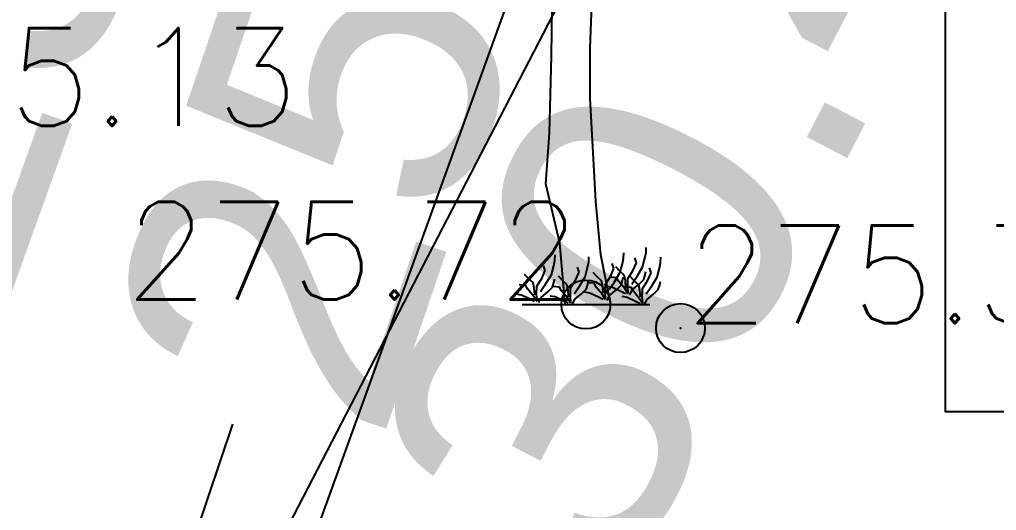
# Model space of a CAD drawing. Header units: millimetres. Extents: x 524954 to 526204, y 9523489 to 9524010.
# Drawn here: x 525409.52 to 525419.52, y 9523672.99 to 9523678.01 of the extents above; entities that cross this region are included whole.
import ezdxf
from ezdxf.enums import TextEntityAlignment as Align

# ---------------------------------------------------------------- set-up
doc = ezdxf.new("R2010")
doc.units = ezdxf.units.MM
doc.header["$PDMODE"] = 32
doc.header["$PDSIZE"] = 0.5
doc.linetypes.add('ACAD_ISO12W100', pattern=[21, 12, -3, 0, -3, 0, -3])
for name, color, linetype in [('Arbre', 34, 'ACAD_ISO12W100'), ("Route - Bretelle d'entrée - Tabulations", 7, 'Continuous'), ("Route - Bretelle d'entrée - Textes - Tabulations", 5, 'Continuous'), ('Route - Bretelle de sortie - Construction', 7, 'Continuous'), ('Route - Bretelle de sortie - Textes - Arcs', 7, 'Continuous'), ('Route - Route de la corniche de Brazzaville - Textes - Arcs', 1, 'Continuous'), ('Signalisation', 7, 'Continuous'), ('TopoAlt', 3, 'Continuous'), ('TOPOJIS', 7, 'Continuous')]:
    doc.layers.add(name, color=color, linetype=linetype)
doc.styles.add('Affichages route', font='arial.ttf', dxfattribs={"height": 0.5})
doc.styles.add('Cotation', font='arial.ttf')
doc.styles.add('Simplex 1.0', font='Simplex.shx', dxfattribs={"width": 0.99, "height": 1})
doc.dimstyles.new('BRAZZAVILLE', dxfattribs={"dimtxt": 0.15, "dimasz": 0.2, "dimexe": 0.5, "dimexo": 0.5, "dimgap": 0.5, "dimtad": 0, "dimzin": 0, "dimdsep": 46, "dimtxsty": 'Cotation', "dimsah": 1, "dimcen": 0.1, "dimse1": 1, "dimse2": 1, "dimclrd": 1, "dimclre": 256, "dimclrt": 1, "dimaunit": 2, "dimazin": 0, "dimtfac": 1, "dimtdec": 4, "dimtofl": 0, "dimtmove": 0, "dimatfit": 1, "dimfxl": 1, "dimtolj": 1, "dimtzin": 0, "dimlwd": 0, "dimlwe": 0, "dimarcsym": 0})

# ---------------------------------------------------------------- blocks, each defined once
blk = doc.blocks.new('TCPOINT M')
at = {"color": 0}
blk.add_point((0, 0), dxfattribs=at)
at = {"layer": 'TopoAlt', "style": 'Simplex 1.0', "width": 0.99}
blk.add_attdef('ALT', (0.15, 0.15), '', height=1, dxfattribs=at)
blk = doc.blocks.new('v088')
at = {"linetype": 'Continuous'}
for p, q in [((0.0445, 2.6247), (0.064, 3.1786)), ((-0.3518, 2.5418), (-0.3436, 3.0457)), ((0.0429, 2.1085), (0.0445, 2.6247)), ((-0.3726, 1.7516), (-0.3518, 2.5418)), ((0.1022, 1.0525), (0.0429, 2.1085)), ((-0.4115, 1.2346), (-0.3726, 1.7516)), ((-0.2683, 0.6281), (-0.4115, 1.2346)), ((0.151, 0.5063), (0.1022, 1.0525)), ((-0.2127, 0), (-0.2683, 0.6281)), ((0.2565, 0), (0.151, 0.5063)), ((-0.6539, 0), (0.6539, 0))]:
    blk.add_line(p, q, dxfattribs=at)
at = {"color": 3, "linetype": 'Continuous'}
for p, q in [((-0.3173, 0.4544), (-0.3149, 0.5073)), ((0.3847, 0.4736), (0.3871, 0.5265)), ((0.6034, 0.4736), (0.6155, 0.5313)), ((0.6155, 0.5313), (0.6179, 0.5842)), ((-0.3294, 0.3967), (-0.3173, 0.4544)), ((0.0168, 0.3774), (0.0288, 0.4351)), ((0.0288, 0.4351), (0.0313, 0.488)), ((0.2861, 0.3678), (0.2693, 0.4183)), ((0.3486, 0.3221), (0.3726, 0.4159)), ((0.3726, 0.4159), (0.3847, 0.4736)), ((0.4808, 0.3438), (0.5169, 0.4255)), ((0.5169, 0.4255), (0.5001, 0.476)), ((0.5794, 0.3798), (0.6034, 0.4736)), ((0.7525, 0.3726), (0.7645, 0.4303)), ((0.7645, 0.4303), (0.7669, 0.4832)), ((-0.5866, 0.2645), (-0.6275, 0.3077)), ((-0.452, 0.2669), (-0.4159, 0.3486)), ((-0.4159, 0.3486), (-0.4327, 0.3991)), ((-0.4087, 0.214), (-0.3534, 0.3029)), ((-0.3534, 0.3029), (-0.3294, 0.3967)), ((-0.1058, 0.2476), (-0.0697, 0.3294)), ((-0.0697, 0.3294), (-0.0865, 0.3798)), ((-0.0072, 0.2837), (0.0168, 0.3774)), ((0.1154, 0.2837), (0.0745, 0.327)), ((0.25, 0.2861), (0.2861, 0.3678)), ((0.2933, 0.2332), (0.3486, 0.3221)), ((0.3462, 0.3414), (0.3053, 0.3847)), ((0.3919, 0.3005), (0.3462, 0.3414)), ((0.4039, 0.2428), (0.3919, 0.3005)), ((0.4303, 0.2645), (0.4808, 0.3438)), ((0.5241, 0.2909), (0.5794, 0.3798)), ((0.5914, 0.2548), (0.6058, 0.3029)), ((0.6058, 0.3029), (0.6131, 0.3366)), ((0.6299, 0.2428), (0.6659, 0.3246)), ((0.6659, 0.3246), (0.6491, 0.375)), ((0.7285, 0.2789), (0.7525, 0.3726)), ((-0.6179, 0.1971), (-0.6828, 0.2019)), ((-0.5409, 0.2236), (-0.5866, 0.2645)), ((-0.5289, 0.1659), (-0.5409, 0.2236)), ((-0.5025, 0.1875), (-0.452, 0.2669)), ((-0.464, 0.1322), (-0.4087, 0.214)), ((-0.3414, 0.1779), (-0.327, 0.226)), ((-0.327, 0.226), (-0.3197, 0.2596)), ((-0.2404, 0.2452), (-0.2813, 0.2885)), ((-0.1947, 0.2043), (-0.2404, 0.2452)), ((-0.1827, 0.1467), (-0.1947, 0.2043)), ((-0.1563, 0.1683), (-0.1058, 0.2476)), ((-0.0625, 0.1947), (-0.0072, 0.2837)), ((0.0048, 0.1587), (0.0192, 0.2068)), ((0.0192, 0.2068), (0.0264, 0.2404)), ((0.0841, 0.2164), (0.0192, 0.2212)), ((0.1058, 0.1779), (0.0841, 0.2164)), ((0.1611, 0.2428), (0.1154, 0.2837)), ((0.1731, 0.1851), (0.1611, 0.2428)), ((0.1971, 0.125), (0.1995, 0.2068)), ((0.1995, 0.2068), (0.25, 0.2861)), ((0.238, 0.1515), (0.2933, 0.2332)), ((0.3149, 0.2741), (0.25, 0.2789)), ((0.3366, 0.2356), (0.3149, 0.2741)), ((0.3967, 0.1635), (0.3366, 0.2356)), ((0.3606, 0.1971), (0.375, 0.2452)), ((0.375, 0.2452), (0.3823, 0.2789)), ((0.4087, 0.1755), (0.4039, 0.2428)), ((0.4279, 0.1827), (0.4303, 0.2645)), ((0.4953, 0.2404), (0.4544, 0.2837)), ((0.4688, 0.2092), (0.5241, 0.2909)), ((0.4736, 0.1491), (0.5457, 0.2092)), ((0.5409, 0.1995), (0.4953, 0.2404)), ((0.5457, 0.2092), (0.5914, 0.2548)), ((0.5794, 0.1635), (0.6299, 0.2428)), ((0.6732, 0.1899), (0.7285, 0.2789)), ((0.7405, 0.1539), (0.7549, 0.2019)), ((0.7549, 0.2019), (0.7621, 0.2356)), ((-0.6611, 0.0962), (-0.7116, 0.1058)), ((-0.5962, 0.1587), (-0.6179, 0.1971)), ((-0.5361, 0.0865), (-0.5962, 0.1587)), ((-0.5241, 0.0986), (-0.5289, 0.1659)), ((-0.5049, 0.1058), (-0.5025, 0.1875)), ((-0.5001, 0.0361), (-0.5049, 0.1058)), ((-0.4592, 0.0721), (-0.3871, 0.1322)), ((-0.3871, 0.1322), (-0.3414, 0.1779)), ((-0.2717, 0.1779), (-0.3366, 0.1827)), ((-0.25, 0.1394), (-0.2717, 0.1779)), ((-0.1899, 0.0673), (-0.25, 0.1394)), ((-0.1779, 0.0793), (-0.1827, 0.1467)), ((-0.1587, 0.0865), (-0.1563, 0.1683)), ((-0.1178, 0.113), (-0.0625, 0.1947)), ((-0.113, 0.0529), (-0.0409, 0.113)), ((-0.0409, 0.113), (0.0048, 0.1587)), ((0.0409, 0.1154), (-0.0096, 0.125)), ((0.1346, 0.0721), (0.0409, 0.1154)), ((0.1659, 0.1058), (0.1058, 0.1779)), ((0.2019, 0.0505), (0.1659, 0.1058)), ((0.1779, 0.1178), (0.1731, 0.1851)), ((0.2019, 0.0553), (0.1971, 0.125)), ((0.2717, 0.1731), (0.2212, 0.1827)), ((0.2428, 0.0914), (0.3149, 0.1515)), ((0.3654, 0.1298), (0.2717, 0.1731)), ((0.3149, 0.1515), (0.3606, 0.1971)), ((0.4063, 0.1082), (0.3654, 0.1298)), ((0.4327, 0.1082), (0.3967, 0.1635)), ((0.464, 0.1731), (0.3991, 0.1779)), ((0.4327, 0.113), (0.4279, 0.1827)), ((0.4496, 0.0986), (0.4736, 0.1491)), ((0.4856, 0.1346), (0.464, 0.1731)), ((0.5457, 0.0625), (0.4856, 0.1346)), ((0.5529, 0.1418), (0.5409, 0.1995)), ((0.5578, 0.0745), (0.5529, 0.1418)), ((0.577, 0.0817), (0.5794, 0.1635)), ((0.6179, 0.1082), (0.6732, 0.1899)), ((0.6227, 0.0481), (0.6948, 0.1082)), ((0.6948, 0.1082), (0.7405, 0.1539)), ((-0.5674, 0.0529), (-0.6611, 0.0962)), ((-0.5265, 0.0313), (-0.5674, 0.0529)), ((-0.5001, 0.0313), (-0.5361, 0.0865)), ((-0.4832, 0.0216), (-0.4592, 0.0721)), ((-0.3149, 0.0769), (-0.3654, 0.0865)), ((-0.2212, 0.0337), (-0.3149, 0.0769)), ((-0.1803, 0.012), (-0.2212, 0.0337)), ((-0.1539, 0.012), (-0.1899, 0.0673)), ((-0.1539, 0.0168), (-0.1587, 0.0865)), ((-0.137, 0.0024), (-0.113, 0.0529)), ((0.1755, 0.0505), (0.1346, 0.0721)), ((0.2188, 0.0409), (0.2428, 0.0914)), ((0.4207, 0.0721), (0.3702, 0.0817)), ((0.5145, 0.0288), (0.4207, 0.0721)), ((0.5554, 0.0072), (0.5145, 0.0288)), ((0.5818, 0.0072), (0.5457, 0.0625)), ((0.5818, 0.012), (0.577, 0.0817)), ((0.5986, -0.0024), (0.6227, 0.0481))]:
    blk.add_line(p, q, dxfattribs=at)
blk = doc.blocks.new('*D61')
at = {"layer": 'Defpoints', "color": 0, "transparency": 16777216}
for p in [(525446.5789, 9523699.6918), (525365.7433, 9523685.9106), (525427.473, 9523657.7743)]:
    blk.add_point(p, dxfattribs=at)
at = {"layer": 'Route - Bretelle de sortie - Construction', "color": 1, "lineweight": 0, "transparency": 16777216}
for p, q in [((525365.9507, 9523686.3656), (525385.0566, 9523728.283)), ((525387.579, 9523726.5838), (525399.8001, 9523721.0135)), ((525443.8491, 9523700.936), (525431.628, 9523706.5064)), ((525427.6803, 9523658.2293), (525446.7862, 9523700.1467))]:
    blk.add_line(p, q, dxfattribs=at)
at = {"layer": 'Route - Bretelle de sortie - Construction', "color": 1, "transparency": 16777216}
for points in [[(525387.7864, 9523727.0388), (525387.3716, 9523726.1289), (525384.8492, 9523727.8281)], [(525444.0564, 9523701.391), (525443.6417, 9523700.4811), (525446.5789, 9523699.6918)]]:
    blk.add_solid(points, dxfattribs=at)
at = {"layer": 'Route - Bretelle de sortie - Construction', "color": 1, "transparency": 16777216, "insert": (525415.714, 9523713.7599), "char_height": 3, "attachment_point": 5, "rotation": 335.49657, "style": 'Cotation'}
blk.add_mtext("\\A1;Zone d'acélération\\P70.00 m", dxfattribs=at)

msp = doc.modelspace()

# ---------------------------------------------------------------- linework, layer by layer
at = {"layer": "Route - Bretelle d'entrée - Tabulations"}
msp.add_line((525405.2742, 9523654.933), (525411.7081, 9523673.8698), dxfattribs=at)
at = {"layer": 'Route - Bretelle de sortie - Textes - Arcs'}
msp.add_line((525398.8581, 9523646.9459), (525431.0733, 9523709.0924), dxfattribs=at)
at = {"layer": 'Route - Route de la corniche de Brazzaville - Textes - Arcs'}
msp.add_line((525406.686, 9523656.5072), (525430.4711, 9523722.3424), dxfattribs=at)
at = {"layer": 'Signalisation', "color": 0, "elevation": 276.68}
msp.add_lwpolyline([(525423.3107, 9523678.3144), (525418.9958, 9523678.3144), (525418.9958, 9523673.9995), (525423.3107, 9523673.9995)], close=True, dxfattribs=at)

# ---------------------------------------------------------------- block references
at = {"layer": 'Arbre'}
msp.add_blockref('v088', (525415.319, 9523675.093), dxfattribs=at)
at = {"layer": 'TOPOJIS'}
ref = msp.add_blockref('TCPOINT M', (525407.6628, 9523676.8679, 275.13), dxfattribs=at)
ref.add_attrib('ALT', '275.13', (525407.7128, 9523676.9179, 275.13), dxfattribs={"layer": 'TopoAlt', "height": 1, "style": 'Simplex 1.0', "width": 0.99})
ref = msp.add_blockref('TCPOINT M', (525415.319, 9523675.093, 275.72), dxfattribs=at)
ref.add_attrib('ALT', '275.72', dxfattribs={"layer": 'TopoAlt', "height": 1, "style": 'Simplex 1.0', "width": 0.99}).set_placement((525415.269, 9523675.143, 275.72), align=Align.RIGHT)
ref = msp.add_blockref('TCPOINT M', (525416.2862, 9523674.8516, 275.38), dxfattribs=at)
ref.add_attrib('ALT', '275.38', (525416.3362, 9523674.9016, 275.38), dxfattribs={"layer": 'TopoAlt', "height": 1, "style": 'Simplex 1.0', "width": 0.99})

# ---------------------------------------------------------------- texts
at = {"layer": "Route - Bretelle d'entrée - Textes - Tabulations", "style": 'Affichages route'}
for s, rotation, p in [('254.26', 70.24935, (525407.9353, 9523675.4536)), ('250.0', 71.23448, (525411.7885, 9523674.1065))]:
    msp.add_text(s, height=3, rotation=rotation, dxfattribs=at).set_placement(p, align=Align.MIDDLE_LEFT)
at = {"layer": 'Route - Bretelle de sortie - Textes - Arcs', "style": 'Affichages route'}
msp.add_text('G=30.45gr', height=3, rotation=62.59896, dxfattribs=at).set_placement((525414.9657, 9523677.2692), align=Align.TOP_CENTER)

# ---------------------------------------------------------------- dimensions: what is measured, and where the dimension line sits
at = {"layer": 'Route - Bretelle de sortie - Construction'}
dim = msp.add_aligned_dim(p1=(525365.7433, 9523685.9106), p2=(525427.473, 9523657.7743), distance=46.0663, text="Zone d'acélération\\P70.00 m", dimstyle='BRAZZAVILLE', override={"dimtxt": 3, "dimasz": 3, "dimse1": 0, "dimse2": 0, "dimclre": 1}, dxfattribs=at)
dim.commit()
dim.dimension.update_dxf_attribs({"geometry": '*D61', "text_midpoint": (525415.714, 9523713.7599)})

doc.saveas('drawing.dxf')
